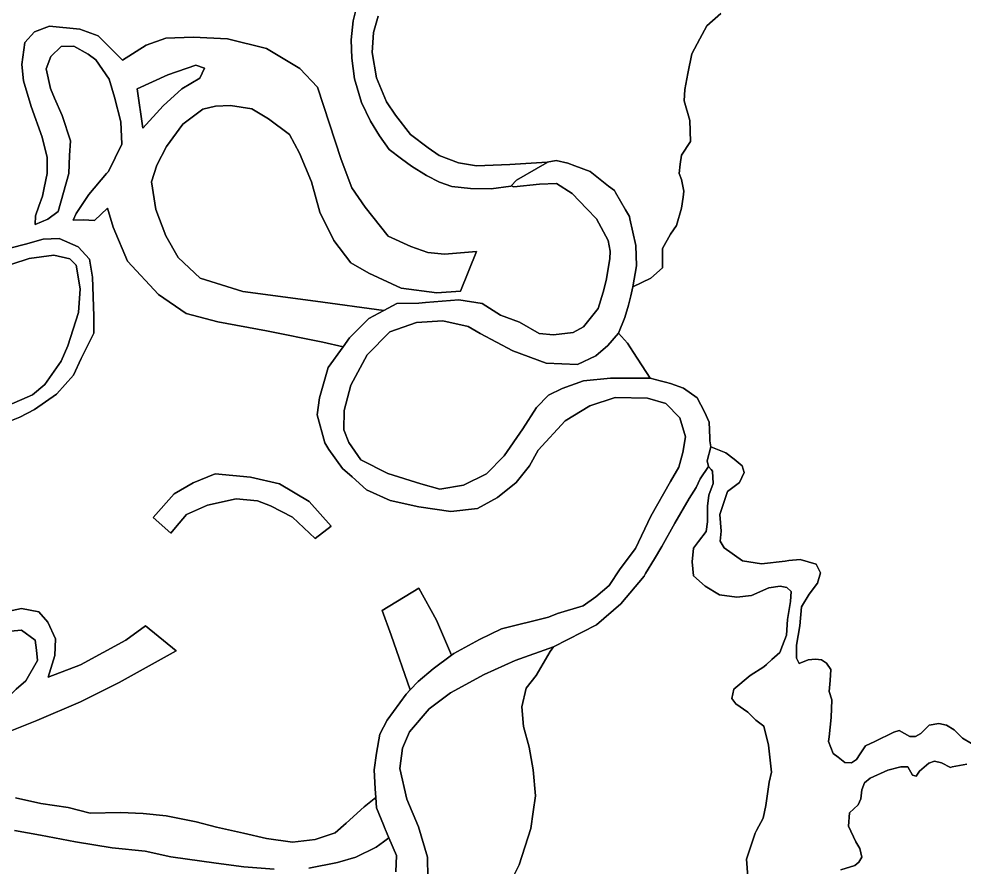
# Model space of a CAD drawing. Header units: inches. Extents: x 288635 to 1232953, y 676945 to 1655780.
# Drawn here: x 512105 to 530696, y 1249918 to 1266597 of the extents above; entities that cross this region are included whole.
import ezdxf

# ---------------------------------------------------------------- set-up
doc = ezdxf.new("R2010")
doc.units = ezdxf.units.IN
doc.header["$MEASUREMENT"] = 0
doc.layers.add('Images', color=7, linetype='Continuous')
picture_1 = doc.add_image_def('image6.jpg', size_in_pixel=(2592, 3907))

msp = doc.modelspace()

# ---------------------------------------------------------------- linework, layer by layer
at = {"color": 1}
for points in [[(518727.6421, 1266744.1376), (518681.3623, 1266557.8013), (518637.4719, 1266187.8342), (518652.7119, 1265822.0734), (518703.512, 1265415.6726), (518845.7523, 1264953.3917), (519023.5527, 1264587.631), (519196.273, 1264298.0704), (519389.3134, 1264028.8299), (519632.4608, 1263846.4602), (519826.1943, 1263703.7092), (520120.8349, 1263515.7488), (520379.9154, 1263383.6686), (520618.6759, 1263302.3884), (520989.5166, 1263261.7483), (521395.9174, 1263256.6683), (521781.2573, 1263310.4317), (521786.2835, 1263315.6864), (521786.549, 1263315.7234), (521842.4292, 1263295.4034), (522345.3502, 1263346.2035), (522680.5332, 1263359.0821), (522985.3338, 1263166.0417), (523278.5277, 1262860.5028), (523467.9347, 1262663.1207), (523696.5352, 1262236.3998), (523732.5726, 1262032.188), (523724.9891, 1261876.1889), (523652.8823, 1261453.8484), (523596.6741, 1261226.0499), (523496.4102, 1260900.1924), (523208.8542, 1260539.6764), (523005.6538, 1260427.9162), (522619.573, 1260382.1961), (522340.1725, 1260407.5962), (521949.0117, 1260636.1966), (521580.1234, 1260773.3449), (521217.4902, 1261001.9574), (520760.2893, 1261073.0775), (520104.5336, 1261018.0787), (519972.8877, 1261007.0374), (519536.0069, 1261001.9574), (519283.0897, 1260866.1315), (517940.6328, 1261044.9436), (516507.2774, 1261235.8632), (515669.0757, 1261496.2137), (515237.2749, 1261902.6146), (514995.9744, 1262334.4154), (514799.124, 1262848.7664), (514710.2238, 1263394.8675), (514818.174, 1263718.7182), (515008.6744, 1264087.0189), (515332.5251, 1264525.1698), (515719.8758, 1264823.6204), (515973.8763, 1264880.7705), (516265.9769, 1264893.4705), (516685.0778, 1264829.9704), (517015.2784, 1264633.12), (517428.0292, 1264321.9694), (517624.8796, 1263960.0187), (517859.8301, 1263394.8675), (518024.9304, 1262797.9663), (518297.981, 1262239.1652), (518634.5317, 1261801.0144), (518990.1324, 1261597.8139), (519625.1336, 1261299.3634), (520323.635, 1261210.4632), (520793.536, 1261242.2132), (521104.6866, 1262023.2648), (520476.0353, 1261972.4647), (520145.8347, 1262004.2148), (519815.634, 1262118.515), (519371.1331, 1262321.7154), (518916.8426, 1262894.804), (518654.9046, 1263275.8048), (518444.5604, 1263835.3997), (517975.4533, 1265252.2463), (517632.5526, 1265620.547), (516972.1513, 1266014.2478), (516210.1497, 1266204.7482), (515530.6984, 1266236.4982), (514997.2973, 1266217.4482), (514609.9465, 1266077.7479), (514140.0456, 1265785.6473), (513660.8842, 1266266.1316), (513300.8266, 1266394.7236), (512708.3823, 1266456.632), (512409.9317, 1266342.3318), (512219.4313, 1266132.7814), (512162.2812, 1265700.9805), (512194.0313, 1265377.1298), (512346.4316, 1264875.4788), (512562.332, 1264272.2276), (512663.9322, 1263872.1768), (512659.3306, 1263554.6642), (512600.8397, 1263273.7351), (512566.5654, 1263109.117), (512496.3416, 1262911.9502), (512428.9818, 1262722.8245), (512423.6901, 1262553.4909), (512672.3989, 1262659.3244), (512878.7743, 1262807.4914), (513085.0646, 1263554.6642), (513099.1904, 1263907.8103), (513116.8998, 1264199.2025), (512952.8578, 1264696.6201), (512804.9684, 1265039.9656), (512725.3157, 1265231.0795), (512640.6488, 1265612.0803), (512735.899, 1265855.4975), (512936.9828, 1266051.2895), (513185.6916, 1266061.8729), (513466.2685, 1265905.3926), (513616.4341, 1265789.8807), (513883.1347, 1265415.2299), (513984.7349, 1265059.6292), (514111.7351, 1264570.6782), (514130.7852, 1264132.5274), (513864.0846, 1263599.1263), (513831.0749, 1263554.6642), (513482.0255, 1263146.1587), (513233.3167, 1262770.4496), (513175.1082, 1262638.1577), (513370.9003, 1262648.741), (513593.1507, 1262632.866), (513847.945, 1262877.3415), (513962.2452, 1262502.6908), (514241.6458, 1261835.9394), (514851.247, 1261175.5381), (515397.3481, 1260807.2374), (516019.6493, 1260642.137), (516972.1513, 1260464.3367), (518083.4035, 1260242.0862), (518481.3746, 1260151.0246), (518189.8042, 1259742.1148), (518017.0838, 1259142.6736), (517971.3637, 1258812.473), (518123.764, 1258258.7519), (518198.2915, 1258132.9868), (518470.0514, 1257756.6775), (518657.4654, 1257589.4156), (518942.4923, 1257335.0367), (519409.8533, 1257126.7563), (519973.7344, 1257004.836), (520603.6557, 1256908.3158), (521126.8967, 1256969.276), (521518.0575, 1257187.7164), (521888.8982, 1257482.357), (522147.9788, 1257807.4776), (522320.6991, 1258117.3583), (522849.0202, 1258691.3994), (523331.6211, 1258986.04), (523834.5421, 1259153.6803), (524469.5434, 1259138.4403), (524830.2241, 1259036.8401), (525104.5447, 1258752.3595), (525216.3049, 1258381.5188), (525165.5048, 1258071.6382), (525084.2246, 1257782.0776), (524921.6643, 1257497.597), (524535.5835, 1256821.9557), (524230.7829, 1256181.8744), (523931.0623, 1255780.5536), (523712.6219, 1255455.4329), (523453.5414, 1255231.9125), (523204.6209, 1255054.1121), (522701.6999, 1254901.7118), (522518.8195, 1254830.5917), (521599.3377, 1254601.9912), (521167.5368, 1254393.7108), (520659.5358, 1254119.3903), (520615.7122, 1254086.5226), (520315.7884, 1254772.5949), (519970.3477, 1255402.5162), (519248.9863, 1254965.6353), (519426.7867, 1254477.9543), (519801.2271, 1253401.5642), (519724.8139, 1253321.8287), (519348.8932, 1252808.7476), (519206.6529, 1252534.4271), (519135.5327, 1252158.5063), (519094.8927, 1251833.3857), (519110.1327, 1251457.4649), (519123.7275, 1251289.7957), (518893.912, 1251105.5469), (518544.6613, 1250781.6962), (518328.7609, 1250591.1958), (517935.0601, 1250457.8456), (517484.2092, 1250407.0455), (516976.2082, 1250483.2456), (516525.3573, 1250584.8458), (515991.9562, 1250705.4961), (515594.5425, 1250805.6572), (515001.5353, 1250926.1385), (514551.0912, 1250970.5448), (514106.0025, 1250991.2466), (513509.1013, 1250978.5466), (513070.9504, 1251092.8468), (512537.5493, 1251169.047), (512037.3405, 1251277.4667)], [(519170.3438, 1266653.7135), (519079.6445, 1266330.2861), (519054.2444, 1265939.1254), (519135.5246, 1265436.2044), (519333.645, 1264968.8434), (519511.4453, 1264704.6829), (519806.0859, 1264323.6821), (520151.5266, 1264059.5216), (520369.967, 1263912.2013), (520750.9678, 1263764.881), (521106.5685, 1263709.0009), (521761.8898, 1263734.401), (522497.7505, 1263778.0044), (522488.4626, 1263772.4759), (522492.4588, 1263772.7127), (522279.0983, 1263645.7124), (521893.5191, 1263427.5557), (521786.549, 1263315.7234), (521786.2835, 1263315.6864), (521781.2573, 1263310.4317), (521395.9174, 1263256.6683), (520989.5166, 1263261.7483), (520618.6759, 1263302.3884), (520379.9154, 1263383.6686), (520120.8349, 1263515.7488), (519826.1943, 1263703.7092), (519632.4608, 1263846.4602), (519389.3134, 1264028.8299), (519196.273, 1264298.0704), (519023.5527, 1264587.631), (518845.7523, 1264953.3917), (518703.512, 1265415.6726), (518652.7119, 1265822.0734), (518637.4719, 1266187.8342), (518681.3623, 1266557.8013), (518727.6421, 1266744.1376)], [(525907.9962, 1266701.6366), (525632.7973, 1266462.6481), (525495.1979, 1266201.9333), (525343.1143, 1265912.2503), (525263.4514, 1265521.1782), (525205.5148, 1265209.7689), (525191.0307, 1264985.2646), (525299.6618, 1264601.4345), (525314.146, 1264188.6362), (525138.6771, 1263918.9248), (525108.1971, 1263741.1245), (525092.957, 1263558.2441), (525138.6771, 1263441.4039), (525184.3972, 1263212.8034), (525168.1046, 1263091.5142), (525138.6771, 1262872.4427), (525037.0769, 1262537.1621), (524920.2367, 1262364.4417), (524762.7564, 1262085.0412), (524760.76, 1261704.9331), (524534.1559, 1261495.76), (524182.7054, 1261330.5726), (524250.1286, 1261744.2916), (524238.7766, 1262141.6108), (524180.7943, 1262405.167), (524123.6137, 1262665.079), (524113.9049, 1262709.2097), (524035.2223, 1262845.3912), (523841.4293, 1263180.8019), (523818.7534, 1263220.0487), (523703.1266, 1263310.8983), (523341.9703, 1263594.664), (523040.074, 1263708.4938), (522900.9666, 1263760.9441), (522675.5508, 1263813.5644), (522497.7505, 1263778.0044), (521761.8898, 1263734.401), (521106.5685, 1263709.0009), (520750.9678, 1263764.881), (520369.967, 1263912.2013), (520151.5266, 1264059.5216), (519806.0859, 1264323.6821), (519511.4453, 1264704.6829), (519333.645, 1264968.8434), (519135.5246, 1265436.2044), (519054.2444, 1265939.1254), (519079.6445, 1266330.2861), (519170.3438, 1266653.7135)], [(530840.9885, 1252346.6617), (530663.1882, 1252453.3419), (530500.6278, 1252615.9022), (530348.2275, 1252707.3424), (530200.9073, 1252742.9025), (530007.8669, 1252707.3424), (529845.3065, 1252544.7821), (529738.6263, 1252488.902), (529626.8661, 1252483.822), (529418.5857, 1252605.7422), (529311.9055, 1252570.1821), (528941.0647, 1252387.3018), (528758.1844, 1252300.9416), (528651.5042, 1252143.4613), (528580.384, 1252031.7011), (528483.8638, 1251965.6609), (528351.7836, 1251975.8209), (528216.8328, 1252080.7827), (528123.1831, 1252153.6213), (528031.7429, 1252387.3018), (528041.7032, 1252479.9327), (528082.543, 1252859.7427), (528097.783, 1253210.2634), (528041.9029, 1253367.7437), (528062.223, 1253586.1842), (528072.383, 1253804.6246), (527991.1028, 1253926.5448), (527889.5026, 1253992.585), (527772.6624, 1254007.825), (527630.4221, 1253992.585), (527452.6218, 1253921.4648), (527401.8217, 1254028.145), (527401.8217, 1254282.1456), (527467.8618, 1254663.1463), (527498.3418, 1255039.0671), (527645.6621, 1255287.9876), (527813.3025, 1255501.348), (527874.2626, 1255704.5484), (527787.9024, 1255872.1887), (527473.5721, 1255969.2931), (527250.1091, 1255945.0316), (527174.5744, 1255933.967), (526711.8418, 1255881.0927), (526334.9858, 1255937.2202), (525978.4455, 1256194.4207), (525901.3475, 1256328.3696), (525915.4473, 1256523.9988), (525890.0473, 1256849.1195), (526042.4476, 1257301.2404), (526275.5371, 1257482.9215), (526369.4643, 1257674.9504), (526329.8062, 1257810.623), (526171.1736, 1257942.1211), (526009.1379, 1258066.9683), (525713.769, 1258179.2965), (525694.4916, 1258301.2691), (525694.3011, 1258360.4494), (525679.0611, 1258665.25), (525592.7009, 1258873.5304), (525445.3806, 1259147.851), (525176.1401, 1259335.8113), (524923.7801, 1259425.1433), (524822.1664, 1259452.5008), (524715.3065, 1259481.2708), (524518.4494, 1259533.0753), (524192.4345, 1260037.871), (524075.0949, 1260219.5576), (523900.9626, 1260420.3656), (524026.1549, 1260723.5984), (524093.0338, 1260968.32), (524143.1085, 1261151.5523), (524182.7054, 1261330.5726), (524534.1559, 1261495.76), (524760.76, 1261704.9331), (524762.7564, 1262085.0412), (524920.2367, 1262364.4417), (525037.0769, 1262537.1621), (525138.6771, 1262872.4427), (525168.1046, 1263091.5142), (525184.3972, 1263212.8034), (525138.6771, 1263441.4039), (525092.957, 1263558.2441), (525108.1971, 1263741.1245), (525138.6771, 1263918.9248), (525314.146, 1264188.6362), (525299.6618, 1264601.4345), (525191.0307, 1264985.2646), (525205.5148, 1265209.7689), (525263.4514, 1265521.1782), (525343.1143, 1265912.2503), (525495.1979, 1266201.9333), (525632.7973, 1266462.6481), (525907.9962, 1266701.6366)], [(519521.6135, 1249826.7817), (519531.7735, 1250146.8223), (519383.302, 1250490.6511), (519315.2611, 1250651.6405), (519309.4842, 1250665.8606), (519274.9248, 1250750.9298), (519140.6127, 1251081.5442), (519123.7275, 1251289.7957), (519110.1327, 1251457.4649), (519094.8927, 1251833.3857), (519135.5327, 1252158.5063), (519206.6529, 1252534.4271), (519348.8932, 1252808.7476), (519724.8139, 1253321.8287), (519801.2271, 1253401.5642), (519958.4944, 1253565.6692), (520253.135, 1253814.5897), (520615.7122, 1254086.5226), (520659.5358, 1254119.3903), (521167.5368, 1254393.7108), (521599.3377, 1254601.9912), (522518.8195, 1254830.5917), (522701.6999, 1254901.7118), (523204.6209, 1255054.1121), (523453.5414, 1255231.9125), (523712.6219, 1255455.4329), (523931.0623, 1255780.5536), (524230.7829, 1256181.8744), (524535.5835, 1256821.9557), (524921.6643, 1257497.597), (525084.2246, 1257782.0776), (525165.5048, 1258071.6382), (525216.3049, 1258381.5188), (525104.5447, 1258752.3595), (524830.2241, 1259036.8401), (524469.5434, 1259138.4403), (523834.5421, 1259153.6803), (523331.6211, 1258986.04), (522849.0202, 1258691.3994), (522320.6991, 1258117.3583), (522147.9788, 1257807.4776), (521888.8982, 1257482.357), (521518.0575, 1257187.7164), (521126.8967, 1256969.276), (520603.6557, 1256908.3158), (519973.7344, 1257004.836), (519409.8533, 1257126.7563), (518942.4923, 1257335.0367), (518657.4654, 1257589.4156), (518470.0514, 1257756.6775), (518198.2915, 1258132.9868), (518123.764, 1258258.7519), (517971.3637, 1258812.473), (518017.0838, 1259142.6736), (518189.8042, 1259742.1148), (518481.3746, 1260151.0246), (518606.365, 1260326.316), (518987.3658, 1260707.3168), (519283.0897, 1260866.1315), (519536.0069, 1261001.9574), (519972.8877, 1261007.0374), (520104.5336, 1261018.0787), (520760.2893, 1261073.0775), (521217.4902, 1261001.9574), (521580.1234, 1260773.3449), (521949.0117, 1260636.1966), (522340.1725, 1260407.5962), (522619.573, 1260382.1961), (523005.6538, 1260427.9162), (523208.8542, 1260539.6764), (523496.4102, 1260900.1924), (523596.6741, 1261226.0499), (523652.8823, 1261453.8484), (523724.9891, 1261876.1889), (523732.5726, 1262032.188), (523696.5352, 1262236.3998), (523467.9347, 1262663.1207), (523278.5277, 1262860.5028), (522985.3338, 1263166.0417), (522680.5332, 1263359.0821), (522345.3502, 1263346.2035), (521842.4292, 1263295.4034), (521786.549, 1263315.7234), (521893.5191, 1263427.5557), (522279.0983, 1263645.7124), (522492.4588, 1263772.7127), (522488.4626, 1263772.4759), (522497.7505, 1263778.0044), (522675.5508, 1263813.5644), (522675.5508, 1263813.5644), (522900.9666, 1263760.9441), (523040.074, 1263708.4938), (523341.9703, 1263594.664), (523703.1266, 1263310.8983), (523818.7534, 1263220.0487), (523841.4293, 1263180.8019), (524035.2223, 1262845.3912), (524113.9049, 1262709.2097), (524123.6137, 1262665.079), (524180.7943, 1262405.167), (524238.7766, 1262141.6108), (524250.1286, 1261744.2916), (524182.7054, 1261330.5726), (524143.1085, 1261151.5523), (524093.0338, 1260968.32), (524026.1549, 1260723.5984), (523900.9626, 1260420.3656), (523687.2218, 1260174.7624), (523453.5414, 1259971.562), (523092.8606, 1259798.8416), (522478.1794, 1259829.3217), (521822.8581, 1260073.1622), (521177.6968, 1260408.4428), (520938.9363, 1260550.6831), (520441.0953, 1260657.3633), (519928.0143, 1260626.8833), (519399.6933, 1260444.0029), (518957.7324, 1259991.882), (518632.6117, 1259392.4408), (518505.6115, 1258899.6798), (518495.4515, 1258513.5991), (518591.9716, 1258264.6786), (518830.7321, 1257924.3179), (519364.1332, 1257660.1573), (520009.2945, 1257451.8769), (520385.2152, 1257350.2767), (520847.4962, 1257426.4769), (521304.6971, 1257649.9973), (521650.1378, 1258005.598), (522015.8985, 1258533.9191), (522285.139, 1258955.5599), (522518.8195, 1259199.4004), (522793.14, 1259331.4807), (523209.7009, 1259478.801), (523743.1019, 1259534.6811), (524064.5684, 1259534.0153), (524518.4494, 1259533.0753), (524715.3065, 1259481.2708), (524822.1664, 1259452.5008), (524923.7801, 1259425.1433), (525176.1401, 1259335.8113), (525445.3806, 1259147.851), (525592.7009, 1258873.5304), (525679.0611, 1258665.25), (525694.3011, 1258360.4494), (525694.4916, 1258301.2691), (525713.769, 1258179.2965), (525642.6489, 1257904.9759), (525668.0489, 1257798.2957), (525504.6419, 1257555.3019), (525423.3618, 1257382.5816), (525291.249, 1257163.0711), (525008.4905, 1256682.2916), (524752.8004, 1256224.3392), (524605.746, 1255979.2486), (524432.7268, 1255690.8833), (524402.2797, 1255640.1381), (523945.0788, 1255096.577), (523462.4778, 1254680.0162), (522617.0721, 1254247.5482), (521868.5782, 1253982.23), (521253.897, 1253707.9094), (520593.4957, 1253347.2287), (520171.8548, 1253032.2681), (519785.774, 1252580.1472), (519648.6138, 1252255.0265), (519597.8137, 1251853.7057), (519734.9739, 1251254.2645), (519963.5744, 1250710.7034), (520141.3747, 1250116.3423), (520146.4548, 1249704.8614)], [(511665.4015, 1262022.9428), (512236.9026, 1262165.8181), (512580.8617, 1262266.3599), (512898.3623, 1262276.9433), (513268.7797, 1262112.9013), (513491.0302, 1261869.4841), (513554.5303, 1261520.2334), (513580.9887, 1260752.9402), (513575.697, 1260414.2729), (513332.2798, 1259916.8552), (513178.8212, 1259594.0629), (512850.7372, 1259223.6455), (512849.1636, 1259222.5517), (512845.4455, 1259218.3538), (512411.528, 1258916.7282), (512125.7774, 1258768.5612), (511760.6517, 1258620.3943)], [(511760.6517, 1258620.3943), (512125.7774, 1258768.5612), (512411.528, 1258916.7282), (512845.4455, 1259218.3538), (512849.1636, 1259222.5517), (512850.7372, 1259223.6455), (513178.8212, 1259594.0629), (513332.2798, 1259916.8552), (513575.697, 1260414.2729), (513580.9887, 1260752.9402), (513554.5303, 1261520.2334), (513491.0302, 1261869.4841), (513268.7797, 1262112.9013), (512898.3623, 1262276.9433), (512580.8617, 1262266.3599), (512236.9026, 1262165.8181), (511665.4015, 1262022.9428)], [(511908.8187, 1259001.3951), (512369.1946, 1259202.4788), (512614.0222, 1259410.8427), (512935.404, 1259863.9384), (513067.696, 1260170.8557), (513279.363, 1260821.732), (513311.1131, 1261287.3996), (513231.7379, 1261753.0672), (513104.7377, 1261880.0675), (512792.5287, 1261954.1509), (512305.6944, 1261885.3591), (511638.9431, 1261668.4004)], [(511638.9431, 1261668.4004), (512305.6944, 1261885.3591), (512792.5287, 1261954.1509), (513104.7377, 1261880.0675), (513231.7379, 1261753.0672), (513311.1131, 1261287.3996), (513279.363, 1260821.732), (513067.696, 1260170.8557), (512935.404, 1259863.9384), (512614.0222, 1259410.8427), (512369.1946, 1259202.4788), (511908.8187, 1259001.3951)], [(526443.8764, 1249729.8397), (526414.4224, 1250075.9233), (526583.7825, 1250584.0035), (526613.4156, 1250637.8818), (526745.7791, 1250878.5428), (526797.3235, 1251128.9011), (526863.5948, 1251585.437), (526907.7757, 1251784.251), (526851.6913, 1252316.9648), (526755.1711, 1252687.8055), (526602.7708, 1252809.7257), (526445.2905, 1252967.2061), (526206.53, 1253129.7664), (526130.3298, 1253231.3666), (526165.8899, 1253419.327), (526485.9306, 1253688.5675), (526755.1711, 1253856.2078), (526807.83, 1253903.7707), (526912.6514, 1253998.4481), (527070.1317, 1254135.6084), (527126.0118, 1254277.8487), (527202.212, 1254481.0491), (527222.532, 1254785.8497), (527283.4922, 1255141.4504), (527293.6522, 1255339.5708), (527212.372, 1255415.771), (527075.2117, 1255441.171), (526856.7713, 1255410.691), (526516.4106, 1255258.2906), (526226.85, 1255227.8106), (525886.4894, 1255273.5307), (525602.0088, 1255441.171), (525373.4083, 1255644.3714), (525348.0083, 1255918.692), (525373.4083, 1256187.9325), (525469.9285, 1256320.0128), (525622.3288, 1256518.1332), (525647.7289, 1256706.0935), (525647.7289, 1257015.9742), (525673.1289, 1257229.3346), (525759.4891, 1257457.935), (525749.3291, 1257706.8555), (525720.7876, 1257738.9647), (525668.0489, 1257798.2957), (525642.6489, 1257904.9759), (525713.769, 1258179.2965), (526009.1379, 1258066.9683), (526171.1736, 1257942.1211), (526329.8062, 1257810.623), (526369.4643, 1257674.9504), (526275.5371, 1257482.9215), (526042.4476, 1257301.2404), (525890.0473, 1256849.1195), (525915.4473, 1256523.9988), (525901.3475, 1256328.3696), (525978.4455, 1256194.4207), (526334.9858, 1255937.2202), (526711.8418, 1255881.0927), (527174.5744, 1255933.967), (527250.1091, 1255945.0316), (527473.5721, 1255969.2931), (527787.9024, 1255872.1887), (527874.2626, 1255704.5484), (527813.3025, 1255501.348), (527645.6621, 1255287.9876), (527498.3418, 1255039.0671), (527467.8618, 1254663.1463), (527401.8217, 1254282.1456), (527401.8217, 1254028.145), (527452.6218, 1253921.4648), (527630.4221, 1253992.585), (527772.6624, 1254007.825), (527889.5026, 1253992.585), (527991.1028, 1253926.5448), (528072.383, 1253804.6246), (528062.223, 1253586.1842), (528041.9029, 1253367.7437), (528097.783, 1253210.2634), (528082.543, 1252859.7427), (528041.7032, 1252479.9327), (528031.7429, 1252387.3018), (528123.1831, 1252153.6213), (528216.8328, 1252080.7827), (528351.7836, 1251975.8209), (528483.8638, 1251965.6609), (528580.384, 1252031.7011), (528651.5042, 1252143.4613), (528758.1844, 1252300.9416), (528941.0647, 1252387.3018), (529311.9055, 1252570.1821), (529418.5857, 1252605.7422), (529626.8661, 1252483.822), (529738.6263, 1252488.902), (529845.3065, 1252544.7821), (530007.8669, 1252707.3424), (530200.9073, 1252742.9025), (530348.2275, 1252707.3424), (530500.6278, 1252615.9022), (530663.1882, 1252453.3419), (530840.9885, 1252346.6617)], [(521786.8198, 1249648.7116), (521944.3001, 1249963.6722), (522171.7389, 1250679.8341), (522218.6207, 1251005.0743), (522264.3408, 1251320.0349), (522218.6207, 1251833.116), (522142.4205, 1252275.0768), (522030.6603, 1252681.4777), (521995.1002, 1253067.5584), (522081.4604, 1253433.3192), (522278.8954, 1253683.2632), (522551.5146, 1254156.3378), (522617.0721, 1254247.5482), (523462.4778, 1254680.0162), (523945.0788, 1255096.577), (524402.2797, 1255640.1381), (524432.7268, 1255690.8833), (524605.746, 1255979.2486), (524752.8004, 1256224.3392), (525008.4905, 1256682.2916), (525291.249, 1257163.0711), (525423.3618, 1257382.5816), (525504.6419, 1257555.3019), (525668.0489, 1257798.2957), (525720.7876, 1257738.9647), (525749.3291, 1257706.8555), (525759.4891, 1257457.935), (525673.1289, 1257229.3346), (525647.7289, 1257015.9742), (525647.7289, 1256706.0935), (525622.3288, 1256518.1332), (525469.9285, 1256320.0128), (525373.4083, 1256187.9325), (525348.0083, 1255918.692), (525373.4083, 1255644.3714), (525602.0088, 1255441.171), (525886.4894, 1255273.5307), (525886.4894, 1255273.5307), (526226.85, 1255227.8106), (526516.4106, 1255258.2906), (526856.7713, 1255410.691), (527075.2117, 1255441.171), (527212.372, 1255415.771), (527293.6522, 1255339.5708), (527283.4922, 1255141.4504), (527222.532, 1254785.8497), (527202.212, 1254481.0491), (527126.0118, 1254277.8487), (527070.1317, 1254135.6084), (526912.6514, 1253998.4481), (526807.83, 1253903.7707), (526755.1711, 1253856.2078), (526485.9306, 1253688.5675), (526165.8899, 1253419.327), (526130.3298, 1253231.3666), (526206.53, 1253129.7664), (526445.2905, 1252967.2061), (526602.7708, 1252809.7257), (526755.1711, 1252687.8055), (526851.6913, 1252316.9648), (526907.7757, 1251784.251), (526863.5948, 1251585.437), (526797.3235, 1251128.9011), (526745.7791, 1250878.5428), (526613.4156, 1250637.8818), (526583.7825, 1250584.0035), (526414.4224, 1250075.9233), (526443.8764, 1249729.8397)], [(511820.274, 1254930.4656), (512153.6712, 1255005.083), (512496.5719, 1254935.2329), (512674.3723, 1254732.0325), (512826.7726, 1254408.1818), (512814.0725, 1254077.9812), (512680.7223, 1253652.5303), (513313.8384, 1253897.9649), (514209.1902, 1254380.5659), (514596.5409, 1254659.9665), (515199.7922, 1254171.0155), (514075.8399, 1253548.7142), (513313.8384, 1253167.7135), (512456.5867, 1252799.4127), (511897.1923, 1252575.655)], [(511897.1923, 1252575.655), (512456.5867, 1252799.4127), (513313.8384, 1253167.7135), (514075.8399, 1253548.7142), (515199.7922, 1254171.0155), (514596.5409, 1254659.9665), (514209.1902, 1254380.5659), (513313.8384, 1253897.9649), (512680.7223, 1253652.5303), (512814.0725, 1254077.9812), (512826.7726, 1254408.1818), (512674.3723, 1254732.0325), (512496.5719, 1254935.2329), (512153.6712, 1255005.083), (511820.274, 1254930.4656)], [(512052.071, 1253417.5799), (512242.5714, 1253582.6802), (512471.1719, 1253982.731), (512449.0215, 1254182.085), (512426.7218, 1254382.7818), (512153.6712, 1254579.6322), (511798.0705, 1254541.5321)], [(520146.4548, 1249704.8614), (520141.3747, 1250116.3423), (519963.5744, 1250710.7034), (519734.9739, 1251254.2645), (519597.8137, 1251853.7057), (519648.6138, 1252255.0265), (519785.774, 1252580.1472), (520171.8548, 1253032.2681), (520593.4957, 1253347.2287), (521253.897, 1253707.9094), (521868.5782, 1253982.23), (522617.0721, 1254247.5482), (522551.5146, 1254156.3378), (522278.8954, 1253683.2632), (522081.4604, 1253433.3192), (521995.1002, 1253067.5584), (522030.6603, 1252681.4777), (522142.4205, 1252275.0768), (522218.6207, 1251833.116), (522264.3408, 1251320.0349), (522218.6207, 1251005.0743), (522171.7389, 1250679.8341), (521944.3001, 1249963.6722), (521786.8198, 1249648.7116)], [(528270.6886, 1249867.157), (528546.0735, 1249951.7596), (528627.3536, 1250012.7198), (528683.2337, 1250114.32), (528647.6737, 1250281.9603), (528568.2513, 1250415.2765), (528419.0732, 1250723.9212), (528439.3933, 1250983.0017), (528612.1136, 1251145.562), (528662.9137, 1251257.3222), (528683.2337, 1251440.2026), (528739.1139, 1251577.3629), (528850.8741, 1251663.7231), (529196.3148, 1251826.2834), (529450.3153, 1251887.2435), (529587.4755, 1251892.3235), (529683.9957, 1251724.6832), (529750.0359, 1251704.3631), (529816.076, 1251805.9633), (530004.0364, 1251963.4437), (530110.7166, 1251999.0037), (530252.9569, 1251968.5237), (530430.7572, 1251877.0835), (530464.1905, 1251888.1049), (530750.7979, 1251943.1236)], [(530750.7979, 1251943.1236), (530464.1905, 1251888.1049), (530430.7572, 1251877.0835), (530252.9569, 1251968.5237), (530110.7166, 1251999.0037), (530004.0364, 1251963.4437), (529816.076, 1251805.9633), (529750.0359, 1251704.3631), (529683.9957, 1251724.6832), (529587.4755, 1251892.3235), (529450.3153, 1251887.2435), (529196.3148, 1251826.2834), (528850.8741, 1251663.7231), (528739.1139, 1251577.3629), (528683.2337, 1251440.2026), (528662.9137, 1251257.3222), (528612.1136, 1251145.562), (528439.3933, 1250983.0017), (528419.0732, 1250723.9212), (528568.2513, 1250415.2765), (528647.6737, 1250281.9603), (528683.2337, 1250114.32), (528627.3536, 1250012.7198), (528546.0735, 1249951.7596), (528270.6886, 1249867.157)], [(512037.3405, 1251277.4667), (512537.5493, 1251169.047), (513070.9504, 1251092.8468), (513070.9504, 1251092.8468), (513509.1013, 1250978.5466), (514106.0025, 1250991.2466), (514551.0912, 1250970.5448), (515001.5353, 1250926.1385), (515594.5425, 1250805.6572), (515991.9562, 1250705.4961), (516525.3573, 1250584.8458), (516976.2082, 1250483.2456), (517484.2092, 1250407.0455), (517935.0601, 1250457.8456), (518328.7609, 1250591.1958), (518544.6613, 1250781.6962), (518893.912, 1251105.5469), (519123.7275, 1251289.7957), (519140.6127, 1251081.5442), (519274.9248, 1250750.9298), (519309.4842, 1250665.8606), (519315.2611, 1250651.6405), (519383.302, 1250490.6511), (519331.3673, 1250453.2096), (519274.9248, 1250412.5184), (519135.2125, 1250311.7953), (518728.8117, 1250114.9449), (518373.211, 1250006.9947), (517808.0599, 1249899.0444)], [(517123.9463, 1249875.4689), (516531.7073, 1249924.4445), (515985.6062, 1249994.2946), (515090.2544, 1250121.2949), (514588.6034, 1250229.2451), (513940.9021, 1250299.0952), (513217.0007, 1250413.3955), (512531.1993, 1250546.7457), (512016.8483, 1250635.6459)], [(512016.8483, 1250635.6459), (512531.1993, 1250546.7457), (513217.0007, 1250413.3955), (513940.9021, 1250299.0952), (514588.6034, 1250229.2451), (515090.2544, 1250121.2949), (515985.6062, 1249994.2946), (516531.7073, 1249924.4445), (517123.9463, 1249875.4689)], [(517808.0599, 1249899.0444), (518373.211, 1250006.9947), (518728.8117, 1250114.9449), (519135.2125, 1250311.7953), (519274.9248, 1250412.5184), (519331.3673, 1250453.2096), (519383.302, 1250490.6511), (519531.7735, 1250146.8223), (519521.6135, 1249826.7817)]]:
    msp.add_lwpolyline(points, dxfattribs=at)
for points in [[(513660.8842, 1266266.1316), (514140.0456, 1265785.6473), (514609.9465, 1266077.7479), (514997.2973, 1266217.4482), (515530.6984, 1266236.4982), (516210.1497, 1266204.7482), (516972.1513, 1266014.2478), (517632.5526, 1265620.547), (517975.4533, 1265252.2463), (518444.5604, 1263835.3997), (518654.9046, 1263275.8048), (518916.8426, 1262894.804), (519371.1331, 1262321.7154), (519815.634, 1262118.515), (520145.8347, 1262004.2148), (520476.0353, 1261972.4647), (521104.6866, 1262023.2648), (520793.536, 1261242.2132), (520323.635, 1261210.4632), (519625.1336, 1261299.3634), (518990.1324, 1261597.8139), (518634.5317, 1261801.0144), (518297.981, 1262239.1652), (518024.9304, 1262797.9663), (517859.8301, 1263394.8675), (517624.8796, 1263960.0187), (517428.0292, 1264321.9694), (517015.2784, 1264633.12), (516685.0778, 1264829.9704), (516265.9769, 1264893.4705), (515973.8763, 1264880.7705), (515719.8758, 1264823.6204), (515332.5251, 1264525.1698), (515008.6744, 1264087.0189), (514818.174, 1263718.7182), (514710.2238, 1263394.8675), (514799.124, 1262848.7664), (514995.9744, 1262334.4154), (515237.2749, 1261902.6146), (515669.0757, 1261496.2137), (516507.2774, 1261235.8632), (517940.6328, 1261044.9436), (519283.0897, 1260866.1315), (518987.3658, 1260707.3168), (518606.365, 1260326.316), (518481.3746, 1260151.0246), (518083.4035, 1260242.0862), (516972.1513, 1260464.3367), (516019.6493, 1260642.137), (515397.3481, 1260807.2374), (514851.247, 1261175.5381), (514241.6458, 1261835.9394), (513962.2452, 1262502.6908), (513847.945, 1262877.3415), (513593.1507, 1262632.866), (513370.9003, 1262648.741), (513175.1082, 1262638.1577), (513233.3167, 1262770.4496), (513482.0255, 1263146.1587), (513831.0749, 1263554.6642), (513864.0846, 1263599.1263), (514130.7852, 1264132.5274), (514111.7351, 1264570.6782), (513984.7349, 1265059.6292), (513883.1347, 1265415.2299), (513616.4341, 1265789.8807), (513466.2685, 1265905.3926), (513185.6916, 1266061.8729), (512936.9828, 1266051.2895), (512735.899, 1265855.4975), (512640.6488, 1265612.0803), (512725.3157, 1265231.0795), (512804.9684, 1265039.9656), (512952.8578, 1264696.6201), (513116.8998, 1264199.2025), (513099.1904, 1263907.8103), (513085.0646, 1263554.6642), (512878.7743, 1262807.4914), (512672.3989, 1262659.3244), (512423.6901, 1262553.4909), (512428.9818, 1262722.8245), (512496.3416, 1262911.9502), (512566.5654, 1263109.117), (512600.8397, 1263273.7351), (512659.3306, 1263554.6642), (512663.9322, 1263872.1768), (512562.332, 1264272.2276), (512346.4316, 1264875.4788), (512194.0313, 1265377.1298), (512162.2812, 1265700.9805), (512219.4313, 1266132.7814), (512409.9317, 1266342.3318), (512708.3823, 1266456.632), (513300.8266, 1266394.7236), (513660.8842, 1266266.1316)], [(514432.1462, 1265220.4962), (514540.0964, 1264445.7946), (514940.1472, 1264890.2955), (515308.4479, 1265220.4962), (515664.0486, 1265430.0466), (515752.9488, 1265626.897), (515587.8485, 1265690.3971), (515035.3974, 1265499.8968), (514432.1462, 1265220.4962)], [(514940.1472, 1264890.2955), (514540.0964, 1264445.7946), (514432.1462, 1265220.4962), (515035.3974, 1265499.8968), (515587.8485, 1265690.3971), (515752.9488, 1265626.897), (515664.0486, 1265430.0466), (515308.4479, 1265220.4962), (514940.1472, 1264890.2955)], [(522478.1794, 1259829.3217), (523092.8606, 1259798.8416), (523453.5414, 1259971.562), (523687.2218, 1260174.7624), (523900.9626, 1260420.3656), (524075.0949, 1260219.5576), (524192.4345, 1260037.871), (524518.4494, 1259533.0753), (524064.5684, 1259534.0153), (523743.1019, 1259534.6811), (523209.7009, 1259478.801), (522793.14, 1259331.4807), (522518.8195, 1259199.4004), (522285.139, 1258955.5599), (522015.8985, 1258533.9191), (521650.1378, 1258005.598), (521304.6971, 1257649.9973), (520847.4962, 1257426.4769), (520385.2152, 1257350.2767), (520009.2945, 1257451.8769), (519364.1332, 1257660.1573), (518830.7321, 1257924.3179), (518591.9716, 1258264.6786), (518495.4515, 1258513.5991), (518505.6115, 1258899.6798), (518632.6117, 1259392.4408), (518957.7324, 1259991.882), (519399.6933, 1260444.0029), (519928.0143, 1260626.8833), (520441.0953, 1260657.3633), (520938.9363, 1260550.6831), (521177.6968, 1260408.4428), (521822.8581, 1260073.1622), (522478.1794, 1259829.3217)], [(517233.374, 1257457.545), (517815.4585, 1257108.2943), (518249.3761, 1256621.46), (517931.8754, 1256378.0428), (517487.3745, 1256801.377), (517053.457, 1257023.6274), (516799.4565, 1257118.8776), (516376.1223, 1257161.211), (515815.2045, 1257034.2108), (515402.4537, 1256854.2938), (515187.1957, 1256594.4996), (515095.5364, 1256483.8763), (514746.2857, 1256790.7936), (515159.0365, 1257256.4612), (515530.9983, 1257472.7181), (515963.3715, 1257648.0453), (516314.1718, 1257616.1544), (516661.8729, 1257584.5452), (517233.374, 1257457.545)], [(515159.0365, 1257256.4612), (514746.2857, 1256790.7936), (515095.5364, 1256483.8763), (515187.1957, 1256594.4996), (515402.4537, 1256854.2938), (515815.2045, 1257034.2108), (516376.1223, 1257161.211), (516799.4565, 1257118.8776), (517053.457, 1257023.6274), (517487.3745, 1256801.377), (517931.8754, 1256378.0428), (518249.3761, 1256621.46), (517815.4585, 1257108.2943), (517233.374, 1257457.545), (516661.8729, 1257584.5452), (516314.1718, 1257616.1544), (515963.3715, 1257648.0453), (515530.9983, 1257472.7181), (515159.0365, 1257256.4612)], [(519958.4944, 1253565.6692), (519801.2271, 1253401.5642), (519426.7867, 1254477.9543), (519248.9863, 1254965.6353), (519970.3477, 1255402.5162), (520315.7884, 1254772.5949), (520615.7122, 1254086.5226), (520253.135, 1253814.5897), (519958.4944, 1253565.6692)], [(512449.0215, 1254182.085), (512471.1719, 1253982.731), (512242.5714, 1253582.6802), (512052.071, 1253417.5799), (511855.2206, 1253220.7295), (511563.12, 1253195.3294), (511105.9191, 1253246.1295), (510693.1683, 1253404.8798), (509903.5992, 1254061.4689), (509758.5545, 1254182.085), (509486.6659, 1254408.1818), (509476.9486, 1254554.2965), (509543.816, 1254547.8821), (510083.5671, 1254204.9814), (510135.9018, 1254182.085), (510388.3677, 1254071.6312), (510858.2686, 1254109.7312), (511111.5069, 1254182.085), (511213.8693, 1254211.3314), (511550.42, 1254382.7818), (511798.0705, 1254541.5321), (512153.6712, 1254579.6322), (512426.7218, 1254382.7818), (512449.0215, 1254182.085)]]:
    msp.add_lwpolyline(points, close=True, dxfattribs=at)

# ---------------------------------------------------------------- pictures from other files: only their frames are drawn
at = {"layer": 'Images'}
image = msp.add_image(picture_1, insert=(463037.5219, 1275868.6976), size_in_units=(43026.9717, 64855.8558), rotation=-30.719241845, dxfattribs=at)
image.dxf.flags = 7

doc.saveas('drawing.dxf')
